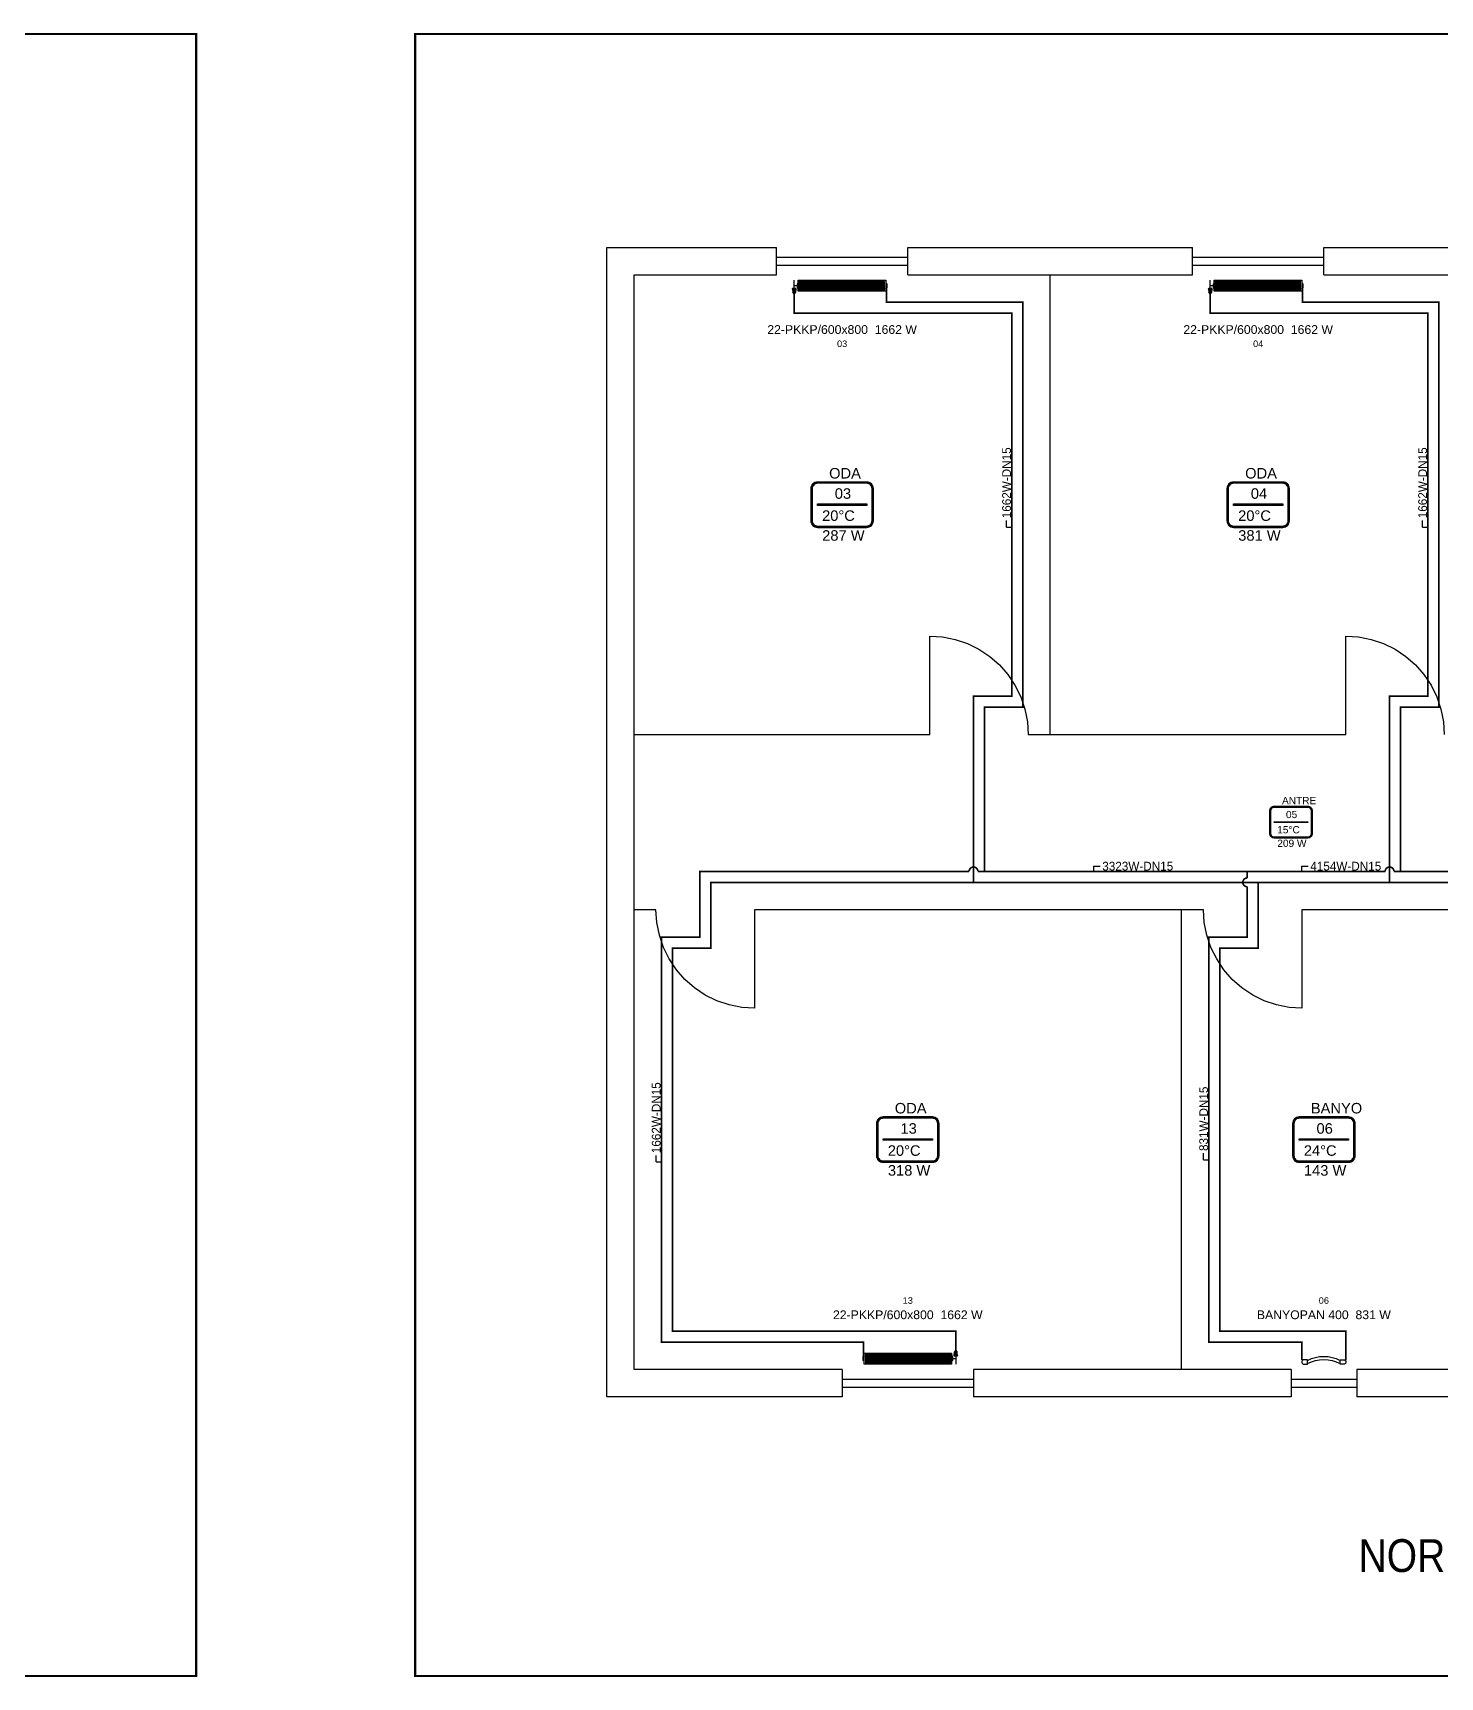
# Model space of a CAD drawing. Header units: centimetres. Extents: x -61 to 10101, y -10239 to 1521.
# Drawn here: x 3151 to 4436, y 19 to 1521 of the extents above; entities that cross this region are included whole.
import ezdxf
from ezdxf.enums import TextEntityAlignment as Align

# ---------------------------------------------------------------- set-up
doc = ezdxf.new("R2010")
doc.units = ezdxf.units.CM
doc.linetypes.add('DASHED', pattern=[1.524, 1.27, -0.254])
for name, color, linetype in [('MTY-ISIKAYBIMAHAL', 2, 'Continuous'), ('MTY-ISITMA-CAP', 41, 'Continuous'), ('MTY-RADYATÖR', 2, 'Continuous'), ('MTY-TEFRIS-CIKTI', 250, 'Continuous'), ('ROTAS-BASLIK', 7, 'Continuous'), ('ROTAS-ISITMA-CAP', 41, 'Continuous'), ('ROTAS-ISITMA-DONUS', 30, 'DASHED'), ('ROTAS-ISITMA-GIDIS', 10, 'Continuous'), ('ROTAS-MAHAL', 2, 'Continuous'), ('ROTAS-MASKE', 7, 'Continuous'), ('ROTAS-MIMARI-PENCERE', 4, 'Continuous'), ('ROTAS-MIMARI-TEMSILI', 8, 'Continuous'), ('ROTAS-PAFTA', 7, 'Continuous'), ('ROTAS-RADYATOR', 2, 'Continuous'), ('STM-ISITMA-CAP', 41, 'Continuous')]:
    doc.layers.add(name, color=color, linetype=linetype)
doc.styles.add('MTYCAP', font='wturkce.SHX', dxfattribs={"width": 0.65, "height": 20})
doc.styles.add('MTYCAPLT', font='arial.ttf', dxfattribs={"width": 0.65, "height": 1})
doc.styles.add('ROTAS', font='arial.ttf')

# ---------------------------------------------------------------- blocks, each defined once
blk = doc.blocks.new('MTY-RADYATOR Panel')
at = {"layer": 'MTY-RADYATÖR', "color": 15}
for p, q in [((-1.9, 8.2), (-1.4, 11.2)), ((-1.9, 8.2), (1.9, 8.2)), ((1.9, 8), (-1.9, 8)), ((-1.4, 11.2), (1.4, 11.2)), ((-1.3, 11.2), (-1.3, 8.2)), ((-1.1, 11.7), (1.1, 11.7)), ((-1.1, 7.2), (1.1, 7.2)), ((-0.7, 11.2), (-0.7, 8.2)), ((-0.6, 11.9), (0.6, 11.9)), ((0, 11.2), (0, 8.2)), ((0.6, 11.2), (0.6, 8.2)), ((1.3, 11.2), (1.3, 8.2)), ((1.9, 8.2), (1.4, 11.2)), ((3.4, 6.9), (3.8, 6.9)), ((3.4, 3.1), (3.4, 6.9)), ((3.4, 6.3), (3.8, 6.3)), ((3.4, 3.7), (3.8, 3.7)), ((3.4, 3.1), (3.8, 3.1)), ((3.8, 2.8), (3.8, 7.2)), ((3.8, 7.2), (4, 7.2)), ((3.8, 2.8), (4, 2.8)), ((4, 7.2), (4.4, 7.3)), ((4, 2.8), (4, 7.2)), ((4, 2.8), (4.4, 2.7)), ((105.3, 7.2), (104.9, 7.3)), ((105.3, 2.8), (104.9, 2.7)), ((105.3, 2.8), (105.3, 7.2)), ((105.5, 7.2), (105.3, 7.2)), ((105.5, 2.8), (105.3, 2.8)), ((105.5, 2.8), (105.5, 7.2)), ((105.9, 6.9), (105.5, 6.9)), ((105.9, 6.3), (105.5, 6.3)), ((105.9, 3.7), (105.5, 3.7)), ((105.9, 3.1), (105.5, 3.1)), ((105.9, 3.1), (105.9, 6.9))]:
    blk.add_line(p, q, dxfattribs=at)
at = {"layer": 'MTY-RADYATÖR', "color": 15, "ltscale": 0.3}
for p, q in [((0, 7.2), (0, 0)), ((3.8, 5), (0, 5))]:
    blk.add_line(p, q, dxfattribs=at)
at = {"layer": 'MTY-RADYATÖR'}
for p, q in [((5.7, 9), (5.7, 1)), ((6.7, 1), (6.7, 9)), ((7.2, 9), (7.2, 1)), ((8.2, 1), (8.2, 9)), ((8.7, 9), (8.7, 1)), ((9.7, 1), (9.7, 9)), ((10.2, 9), (10.2, 1)), ((11.2, 1), (11.2, 9)), ((11.7, 9), (11.7, 1)), ((12.7, 1), (12.7, 9)), ((13.2, 9), (13.2, 1)), ((14.2, 1), (14.2, 9)), ((14.7, 9), (14.7, 1)), ((15.7, 1), (15.7, 9)), ((16.2, 9), (16.2, 1)), ((17.2, 1), (17.2, 9)), ((17.7, 9), (17.7, 1)), ((18.7, 1), (18.7, 9)), ((19.2, 9), (19.2, 1)), ((20.2, 1), (20.2, 9)), ((20.7, 9), (20.7, 1)), ((21.7, 1), (21.7, 9)), ((22.2, 9), (22.2, 1)), ((23.2, 1), (23.2, 9)), ((23.7, 9), (23.7, 1)), ((24.7, 1), (24.7, 9)), ((25.2, 9), (25.2, 1)), ((26.2, 1), (26.2, 9)), ((26.7, 9), (26.7, 1)), ((27.7, 1), (27.7, 9)), ((28.2, 9), (28.2, 1)), ((29.2, 1), (29.2, 9)), ((29.7, 9), (29.7, 1)), ((30.7, 1), (30.7, 9)), ((31.2, 9), (31.2, 1)), ((32.2, 1), (32.2, 9)), ((32.7, 9), (32.7, 1)), ((33.7, 1), (33.7, 9)), ((34.2, 9), (34.2, 1)), ((35.2, 1), (35.2, 9)), ((35.7, 9), (35.7, 1)), ((36.7, 1), (36.7, 9)), ((37.2, 9), (37.2, 1)), ((38.2, 1), (38.2, 9)), ((38.7, 9), (38.7, 1)), ((39.7, 1), (39.7, 9)), ((40.2, 9), (40.2, 1)), ((41.2, 1), (41.2, 9)), ((41.7, 9), (41.7, 1)), ((42.7, 1), (42.7, 9)), ((43.2, 9), (43.2, 1)), ((44.2, 1), (44.2, 9)), ((44.7, 9), (44.7, 1)), ((45.7, 1), (45.7, 9)), ((46.2, 9), (46.2, 1)), ((47.2, 1), (47.2, 9)), ((47.7, 9), (47.7, 1)), ((48.7, 1), (48.7, 9)), ((49.2, 9), (49.2, 1)), ((50.2, 1), (50.2, 9)), ((50.7, 9), (50.7, 1)), ((51.7, 1), (51.7, 9)), ((52.2, 9), (52.2, 1)), ((53.2, 1), (53.2, 9)), ((53.7, 9), (53.7, 1)), ((54.7, 1), (54.7, 9)), ((55.2, 9), (55.2, 1)), ((56.2, 1), (56.2, 9)), ((56.7, 9), (56.7, 1)), ((57.7, 1), (57.7, 9)), ((58.2, 9), (58.2, 1)), ((59.2, 1), (59.2, 9)), ((59.7, 9), (59.7, 1)), ((60.7, 1), (60.7, 9)), ((61.2, 9), (61.2, 1)), ((62.2, 1), (62.2, 9)), ((62.7, 9), (62.7, 1)), ((63.7, 1), (63.7, 9)), ((64.2, 9), (64.2, 1)), ((65.2, 1), (65.2, 9)), ((65.7, 9), (65.7, 1)), ((66.7, 1), (66.7, 9)), ((67.2, 9), (67.2, 1)), ((68.2, 1), (68.2, 9)), ((68.7, 9), (68.7, 1)), ((69.7, 1), (69.7, 9)), ((70.2, 9), (70.2, 1)), ((71.2, 1), (71.2, 9)), ((71.7, 9), (71.7, 1)), ((72.7, 1), (72.7, 9)), ((73.2, 9), (73.2, 1)), ((74.2, 1), (74.2, 9)), ((74.7, 9), (74.7, 1)), ((75.7, 1), (75.7, 9)), ((76.2, 9), (76.2, 1)), ((77.2, 1), (77.2, 9)), ((77.7, 9), (77.7, 1)), ((78.7, 1), (78.7, 9)), ((79.2, 9), (79.2, 1)), ((80.2, 1), (80.2, 9)), ((80.7, 9), (80.7, 1)), ((81.7, 1), (81.7, 9)), ((82.2, 9), (82.2, 1)), ((83.2, 1), (83.2, 9)), ((83.7, 9), (83.7, 1)), ((84.7, 1), (84.7, 9)), ((85.2, 9), (85.2, 1)), ((86.2, 1), (86.2, 9)), ((86.7, 9), (86.7, 1)), ((87.7, 1), (87.7, 9)), ((88.2, 9), (88.2, 1)), ((89.2, 1), (89.2, 9)), ((89.7, 9), (89.7, 1)), ((90.7, 1), (90.7, 9)), ((91.2, 9), (91.2, 1)), ((92.2, 1), (92.2, 9)), ((92.7, 9), (92.7, 1)), ((93.7, 1), (93.7, 9)), ((94.2, 9), (94.2, 1)), ((95.2, 1), (95.2, 9)), ((95.7, 9), (95.7, 1)), ((96.7, 1), (96.7, 9)), ((97.2, 9), (97.2, 1)), ((98.2, 1), (98.2, 9)), ((98.7, 9), (98.7, 1)), ((99.7, 1), (99.7, 9)), ((100.2, 9), (100.2, 1)), ((101.2, 1), (101.2, 9)), ((101.7, 9), (101.7, 1)), ((102.7, 1), (102.7, 9))]:
    blk.add_line(p, q, dxfattribs=at)
at = {"layer": 'MTY-RADYATÖR', "color": 15}
blk.add_lwpolyline([(4.7, 0), (104.7, 0), (104.7, 10), (4.7, 10)], close=True, dxfattribs=at)
for centre, start, end in [((4.4, 7.5), 274, 350), ((4.4, 2.5), 10, 86), ((104.9, 7.5), 190, 266), ((104.9, 2.5), 94, 170)]:
    blk.add_arc(centre, 0.245, start, end, dxfattribs=at)
at = {"layer": 'MTY-RADYATÖR'}
for centre, start, end in [((6.2, 9), 0, 180), ((6.2, 1), 180, 0), ((7.7, 9), 0, 180), ((7.7, 1), 180, 0), ((9.2, 9), 0, 180), ((9.2, 1), 180, 0), ((10.7, 9), 0, 180), ((10.7, 1), 180, 0), ((12.2, 9), 0, 180), ((12.2, 1), 180, 0), ((13.7, 9), 0, 180), ((13.7, 1), 180, 0), ((15.2, 9), 0, 180), ((15.2, 1), 180, 0), ((16.7, 9), 0, 180), ((16.7, 1), 180, 0), ((18.2, 9), 0, 180), ((18.2, 1), 180, 0), ((19.7, 9), 0, 180), ((19.7, 1), 180, 0), ((21.2, 9), 0, 180), ((21.2, 1), 180, 0), ((22.7, 9), 0, 180), ((22.7, 1), 180, 0), ((24.2, 9), 0, 180), ((24.2, 1), 180, 0), ((25.7, 9), 0, 180), ((25.7, 1), 180, 0), ((27.2, 9), 0, 180), ((27.2, 1), 180, 0), ((28.7, 9), 0, 180), ((28.7, 1), 180, 0), ((30.2, 9), 0, 180), ((30.2, 1), 180, 0), ((31.7, 9), 0, 180), ((31.7, 1), 180, 0), ((33.2, 9), 0, 180), ((33.2, 1), 180, 0), ((34.7, 9), 0, 180), ((34.7, 1), 180, 0), ((36.2, 9), 0, 180), ((36.2, 1), 180, 0), ((37.7, 9), 0, 180), ((37.7, 1), 180, 0), ((39.2, 9), 0, 180), ((39.2, 1), 180, 0), ((40.7, 9), 0, 180), ((40.7, 1), 180, 0), ((42.2, 9), 0, 180), ((42.2, 1), 180, 0), ((43.7, 9), 0, 180), ((43.7, 1), 180, 0), ((45.2, 9), 0, 180), ((45.2, 1), 180, 0), ((46.7, 9), 0, 180), ((46.7, 1), 180, 0), ((48.2, 9), 0, 180), ((48.2, 1), 180, 0), ((49.7, 9), 0, 180), ((49.7, 1), 180, 0), ((51.2, 9), 0, 180), ((51.2, 1), 180, 0), ((52.7, 9), 0, 180), ((52.7, 1), 180, 0), ((54.2, 9), 0, 180), ((54.2, 1), 180, 0), ((55.7, 9), 0, 180), ((55.7, 1), 180, 0), ((57.2, 9), 0, 180), ((57.2, 1), 180, 0), ((58.7, 9), 0, 180), ((58.7, 1), 180, 0), ((60.2, 9), 0, 180), ((60.2, 1), 180, 0), ((61.7, 9), 0, 180), ((61.7, 1), 180, 0), ((63.2, 9), 0, 180), ((63.2, 1), 180, 0), ((64.7, 9), 0, 180), ((64.7, 1), 180, 0), ((66.2, 9), 0, 180), ((66.2, 1), 180, 0), ((67.7, 9), 0, 180), ((67.7, 1), 180, 0), ((69.2, 9), 0, 180), ((69.2, 1), 180, 0), ((70.7, 9), 0, 180), ((70.7, 1), 180, 0), ((72.2, 9), 0, 180), ((72.2, 1), 180, 0), ((73.7, 9), 0, 180), ((73.7, 1), 180, 0), ((75.2, 9), 0, 180), ((75.2, 1), 180, 0), ((76.7, 9), 0, 180), ((76.7, 1), 180, 0), ((78.2, 9), 0, 180), ((78.2, 1), 180, 0), ((79.7, 9), 0, 180), ((79.7, 1), 180, 0), ((81.2, 9), 0, 180), ((81.2, 1), 180, 0), ((82.7, 9), 0, 180), ((82.7, 1), 180, 0), ((84.2, 9), 0, 180), ((84.2, 1), 180, 0), ((85.7, 9), 0, 180), ((85.7, 1), 180, 0), ((87.2, 9), 0, 180), ((87.2, 1), 180, 0), ((88.7, 9), 0, 180), ((88.7, 1), 180, 0), ((90.2, 9), 0, 180), ((90.2, 1), 180, 0), ((91.7, 9), 0, 180), ((91.7, 1), 180, 0), ((93.2, 9), 0, 180), ((93.2, 1), 180, 0), ((94.7, 9), 0, 180), ((94.7, 1), 180, 0), ((96.2, 9), 0, 180), ((96.2, 1), 180, 0), ((97.7, 9), 0, 180), ((97.7, 1), 180, 0), ((99.2, 9), 0, 180), ((99.2, 1), 180, 0), ((100.7, 9), 0, 180), ((100.7, 1), 180, 0), ((102.2, 9), 0, 180), ((102.2, 1), 180, 0)]:
    blk.add_arc(centre, 0.5, start, end, dxfattribs=at)
at = {"layer": 'MTY-RADYATÖR', "color": 15}
for centre, major_axis, start_param, end_param in [((-1.1, 8), (0.584, 0.584), 2.161559, 3.926991), ((-0.6, 11), (0.584, 0.584), 0.785398, 2.161559), ((0.6, 11), (-0.584, 0.584), 4.121626, 5.497787), ((1.1, 8), (0.584, 0.584), 3.926991, 5.692422)]:
    blk.add_ellipse(centre, major_axis=major_axis, ratio=1, start_param=start_param, end_param=end_param, dxfattribs=at)
at = {"layer": 'MTY-RADYATÖR', "style": 'MTYCAPLT', "width": 0.65}
blk.add_attdef('RAD', text='', height=10, dxfattribs=at).set_placement((54.7, 22.5), align=Align.MIDDLE_CENTER)
at = {"layer": 'MTY-TEFRIS-CIKTI', "style": 'MTYCAPLT', "width": 0.65}
blk.add_attdef('NO', text='', height=6, dxfattribs=at).set_placement((54.7, 35), align=Align.MIDDLE_CENTER)
blk = doc.blocks.new('MTY-RADYATOR Banyopan')
at = {"layer": 'MTY-RADYATÖR', "color": 15}
for points in [[(-3, 0), (0, 0), (0, 3), (-3, 3, 0.414214), (-4, 2), (-4, 1, 0.414214)], [(27, 0), (24, 0), (24, 3), (27, 3, -0.414214), (28, 2), (28, 1, -0.414214)]]:
    blk.add_lwpolyline(points, format="xyb", close=True, dxfattribs=at)
at = {"layer": 'MTY-RADYATÖR'}
for centre, radius, start, end in [((12, -20.6), 26.2, 62.7637, 117.2363), ((12, -22.1), 25.4, 61.8807, 118.1193)]:
    blk.add_arc(centre, radius, start, end, dxfattribs=at)
at = {"layer": 'MTY-RADYATÖR', "style": 'MTYCAPLT', "width": 0.65}
blk.add_attdef('RAD', text='', height=10, dxfattribs=at).set_placement((12, 18), align=Align.MIDDLE_CENTER)
at = {"layer": 'MTY-TEFRIS-CIKTI', "style": 'MTYCAPLT', "width": 0.65}
blk.add_attdef('NO', text='', height=6, dxfattribs=at).set_placement((12, 30), align=Align.MIDDLE_CENTER)
blk = doc.blocks.new('MTY-RADYATOR CAP')
at = {"layer": 'MTY-ISITMA-CAP'}
for q in [(0.75, 0.6), (0, 0)]:
    blk.add_line((0, 0.6), q, dxfattribs=at)
at = {"layer": 'STM-ISITMA-CAP', "lineweight": -3, "style": 'MTYCAP', "width": 0.65}
blk.add_attdef('SCCP_001', (1, 0.1), '', height=1, dxfattribs=at)
blk = doc.blocks.new('MTY-RADYATOR MAHAL')
at = {"layer": 'MTY-ISIKAYBIMAHAL', "color": 2}
for points in [[(-35.7, 18.4), (-35.7, -18.4, 0.414214), (-28.2, -25.9), (28.2, -25.9, 0.414214), (35.7, -18.4), (35.7, 18.4, 0.414214), (28.2, 25.9), (-28.2, 25.9, 0.414214)], [(-34.2, 18.4), (-34.2, -18.4, 0.414214), (-28.2, -24.4), (28.2, -24.4, 0.414214), (34.2, -18.4), (34.2, 18.4, 0.414214), (28.2, 24.4), (-28.2, 24.4, 0.414214)]]:
    blk.add_lwpolyline(points, format="xyb", close=True, dxfattribs=at)
at = {"layer": 'MTY-ISIKAYBIMAHAL', "color": 4}
for points in [[(-35.2, 18.4), (-35.2, -18.4, 0.414214), (-28.2, -25.4), (28.2, -25.4, 0.414214), (35.2, -18.4), (35.2, 18.4, 0.414214), (28.2, 25.4), (-28.2, 25.4, 0.414214)], [(-34.7, 18.4), (-34.7, -18.4, 0.414214), (-28.2, -24.9), (28.2, -24.9, 0.414214), (34.7, -18.4), (34.7, 18.4, 0.414214), (28.2, 24.9), (-28.2, 24.9, 0.414214)]]:
    blk.add_lwpolyline(points, format="xyb", close=True, dxfattribs=at)
at = {"layer": 'MTY-ISIKAYBIMAHAL', "color": 2}
blk.add_lwpolyline([(-28.2, 0.8), (28.2, 0.8), (28.2, -0.8), (-28.2, -0.8)], close=True, dxfattribs=at)
at = {"layer": 'MTY-ISIKAYBIMAHAL', "color": 1, "style": 'MTYCAPLT', "width": 0.65}
for tag, p in [('MAHAL_001', (-14.9, 29.8)), ('NO_001', (-8.3, 6.7))]:
    blk.add_attdef(tag, p, '', height=12, rotation=360, dxfattribs=at)
at = {"layer": 'MTY-ISIKAYBIMAHAL', "color": 4, "style": 'MTYCAPLT', "width": 0.65}
for tag, p in [('DERECE_001', (-22.8, -18.5)), ('ISIKAYBI_001', (-22.7, -41.1))]:
    blk.add_attdef(tag, p, '', height=12, rotation=360, dxfattribs=at)
blk.add_attdef('ALAN', text='', height=12, rotation=360, dxfattribs=at).set_placement((0, -50), align=Align.MIDDLE_CENTER)

msp = doc.modelspace()

# ---------------------------------------------------------------- linework, layer by layer
at = {"layer": 'ROTAS-ISITMA-DONUS', "ltscale": 0.4, "const_width": 1.5}
for points in [[(4020, 755), (4020, 905), (4055, 905), (4055, 1275), (3930.6, 1275), (3930.6, 1287.7)], [(4400, 755), (4400, 905), (4435, 905), (4435, 1275), (4310.6, 1275), (4310.6, 1287.7)]]:
    msp.add_lwpolyline(points, dxfattribs=at)
for points in [[(4852.2, 360), (4815.2, 360), (4815.2, 335), (4495, 335), (4495, 685), (4530, 685), (4530, 741, 1), (4530, 749), (4530, 755), (4394, 755, 1), (4386, 755), (4014, 755, 1), (4006, 755), (3760, 755), (3760, 695), (3725, 695), (3725, 325), (3909.4, 325), (3909.4, 312.3)], [(4260, 755), (4260, 750), (4260, 749, 1), (4260, 741), (4260, 695), (4225, 695), (4225, 325), (4310, 325), (4310, 308.8)]]:
    msp.add_lwpolyline(points, format="xyb", dxfattribs=at)
at = {"layer": 'ROTAS-ISITMA-GIDIS', "const_width": 1.5}
for points in [[(4010, 745), (4010, 750), (4010, 915), (4045, 915), (4045, 1265), (3846.2, 1265), (3846.2, 1283)], [(4390, 745), (4390, 750), (4390, 915), (4425, 915), (4425, 1265), (4226.2, 1265), (4226.2, 1283)], [(4852.2, 350), (4825.2, 350), (4825.2, 325), (4485, 325), (4485, 695), (4520, 695), (4520, 745), (3770, 745), (3770, 685), (3735, 685), (3735, 335), (3993.8, 335), (3993.8, 317)], [(4270, 745), (4270, 685), (4235, 685), (4235, 335), (4350, 335), (4350, 308.8)]]:
    msp.add_lwpolyline(points, dxfattribs=at)
at = {"layer": 'ROTAS-MIMARI-PENCERE'}
for points in [[(3830, 1300), (3830, 1325)], [(3950, 1300), (3950, 1325)], [(4210, 1300), (4210, 1325)], [(4330, 1300), (4330, 1325)], [(3830, 1316.2), (3950, 1316.2)], [(3830, 1308.8), (3950, 1308.8)], [(4210, 1316.2), (4330, 1316.2)], [(4210, 1308.8), (4330, 1308.8)], [(3890, 300), (3890, 275)], [(3890, 291.2), (4010, 291.2)], [(4010, 300), (4010, 275)], [(4300, 300), (4300, 275)], [(4300, 291.2), (4360, 291.2)], [(4360, 300), (4360, 275)], [(3890, 283.8), (4010, 283.8)], [(4300, 283.8), (4360, 283.8)]]:
    msp.add_lwpolyline(points, dxfattribs=at)
at = {"layer": 'ROTAS-MIMARI-TEMSILI'}
for points in [[(3890, 275), (3675, 275), (3675, 1325), (3830, 1325)], [(3950, 1325), (4210, 1325)], [(4330, 1325), (4551.7, 1325)], [(3700, 880), (3700, 1300)], [(3700, 1300), (3830, 1300)], [(3950, 1300), (4080, 1300)], [(4080, 1300), (4210, 1300)], [(4080, 880), (4080, 1300)], [(4330, 1300), (4460, 1300)], [(3970, 880), (3970, 970)], [(3970, 970), (3981.7, 969.2), (3993.3, 966.9), (4004.4, 963.1), (4015, 957.9), (4024.8, 951.4), (4033.6, 943.6), (4041.4, 934.8), (4047.9, 925), (4053.1, 914.4), (4056.9, 903.3), (4059.2, 891.7), (4060, 880)], [(4350, 880), (4350, 970)], [(4350, 970), (4361.7, 969.2), (4373.3, 966.9), (4384.4, 963.1), (4395, 957.9), (4404.8, 951.4), (4413.6, 943.6), (4421.4, 934.8), (4427.9, 925), (4433.1, 914.4), (4436.9, 903.3), (4439.2, 891.7), (4440, 880)], [(3700, 720), (3700, 880)], [(3700, 880), (3970, 880)], [(4060, 880), (4080, 880)], [(4080, 880), (4350, 880)], [(3700, 300), (3700, 720)], [(3720, 720), (3700, 720)], [(3810, 630), (3798.3, 630.8), (3786.7, 633.1), (3775.6, 636.9), (3765, 642.1), (3755.2, 648.6), (3746.4, 656.4), (3738.6, 665.2), (3732.1, 675), (3726.9, 685.6), (3723.1, 696.7), (3720.8, 708.3), (3720, 720)], [(4200, 720), (3810, 720)], [(3810, 720), (3810, 630)], [(4200, 300), (4200, 720)], [(4220, 720), (4200, 720)], [(4310, 630), (4298.3, 630.8), (4286.7, 633.1), (4275.6, 636.9), (4265, 642.1), (4255.2, 648.6), (4246.4, 656.4), (4238.6, 665.2), (4232.1, 675), (4226.9, 685.6), (4223.1, 696.7), (4220.8, 708.3), (4220, 720)], [(4460, 720), (4310, 720)], [(4310, 720), (4310, 630)], [(3890, 300), (3700, 300)], [(4200, 300), (4010, 300)], [(4300, 300), (4200, 300)], [(4460, 300), (4360, 300)], [(4300, 275), (4010, 275)], [(4620, 275), (4360, 275)]]:
    msp.add_lwpolyline(points, dxfattribs=at)
at = {"layer": 'ROTAS-PAFTA', "const_width": 2}
msp.add_lwpolyline([(100, 20), (3300, 20), (3300, 1520), (100, 1520)], close=True, dxfattribs=at)

# ---------------------------------------------------------------- texts
at = {"layer": 'ROTAS-BASLIK', "style": 'ROTAS', "width": 0.85}
msp.add_text('NORMAL KATLAR (1-2-3-4-5. KAT TİPİK) RADYATÖR TESİSATI PLANI.........ÖLÇEK: 1 / 50', height=30, dxfattribs=at).set_placement((5100, 130), align=Align.MIDDLE_CENTER)

# ---------------------------------------------------------------- next in the draw order: wipeouts: each hides what was drawn before it
for points in [[(3830.8, 1244), (3945.2, 1244), (3945.2, 1256), (3830.8, 1256)], [(4210.8, 1244), (4325.2, 1244), (4325.2, 1256), (4210.8, 1256)], [(3918.8, 1042.8), (3918.8, 1123.6), (3861.2, 1123.6), (3861.2, 1042.8)], [(4043, 1066.6), (4043, 1113.4), (4032.6, 1113.4), (4032.6, 1066.6)], [(4298.8, 1042.8), (4298.8, 1123.6), (4241.2, 1123.6), (4241.2, 1042.8)], [(4423, 1066.6), (4423, 1113.4), (4412.6, 1113.4), (4412.6, 1066.6)], [(4116.6, 757), (4163.4, 757), (4163.4, 767.4), (4116.6, 767.4)], [(4306.6, 757), (4353.4, 757), (4353.4, 767.4), (4306.6, 767.4)], [(3978.8, 462.8), (3978.8, 543.6), (3921.2, 543.6), (3921.2, 462.8)], [(4358.8, 462.8), (4358.8, 543.6), (4301.2, 543.6), (4301.2, 462.8)], [(3723, 486.6), (3723, 533.4), (3712.6, 533.4), (3712.6, 486.6)], [(4223, 488.6), (4223, 531.4), (4212.6, 531.4), (4212.6, 488.6)], [(3890.8, 344), (4005.2, 344), (4005.2, 356), (3890.8, 356)], [(4280.4, 344), (4375.6, 344), (4375.6, 356), (4280.4, 356)]]:
    msp.add_wipeout(points).dxf.layer = 'ROTAS-MASKE'

# ---------------------------------------------------------------- next in the draw order: block references
at = {"layer": 'ROTAS-ISITMA-CAP'}
ref = msp.add_blockref('MTY-RADYATOR CAP', (4045, 1069.6), dxfattribs=dict(at, xscale=8, yscale=8, rotation=90))
ref.add_attrib('SCCP_001', '1662W-DN15', (4044.2, 1077.6), dxfattribs={"layer": 'STM-ISITMA-CAP', "height": 8, "rotation": 90, "style": 'MTYCAP'})
ref = msp.add_blockref('MTY-RADYATOR CAP', (4425, 1069.6), dxfattribs=dict(at, xscale=8, yscale=8, rotation=90))
ref.add_attrib('SCCP_001', '1662W-DN15', (4424.2, 1077.6), dxfattribs={"layer": 'STM-ISITMA-CAP', "height": 8, "rotation": 90, "style": 'MTYCAP'})
ref = msp.add_blockref('MTY-RADYATOR CAP', (4119.6, 755), dxfattribs=dict(at, xscale=8, yscale=8))
ref.add_attrib('SCCP_001', '3323W-DN15', (4127.6, 755.8), dxfattribs={"layer": 'STM-ISITMA-CAP', "height": 8, "style": 'MTYCAP'})
ref = msp.add_blockref('MTY-RADYATOR CAP', (4309.6, 755), dxfattribs=dict(at, xscale=8, yscale=8))
ref.add_attrib('SCCP_001', '4154W-DN15', (4317.6, 755.8), dxfattribs={"layer": 'STM-ISITMA-CAP', "height": 8, "style": 'MTYCAP'})
ref = msp.add_blockref('MTY-RADYATOR CAP', (3725, 489.6), dxfattribs=dict(at, xscale=8, yscale=8, rotation=90))
ref.add_attrib('SCCP_001', '1662W-DN15', (3724.2, 497.6), dxfattribs={"layer": 'STM-ISITMA-CAP', "height": 8, "rotation": 90, "style": 'MTYCAP'})
ref = msp.add_blockref('MTY-RADYATOR CAP', (4225, 491.6), dxfattribs=dict(at, xscale=8, yscale=8, rotation=90))
ref.add_attrib('SCCP_001', '831W-DN15', (4224.2, 499.6), dxfattribs={"layer": 'STM-ISITMA-CAP', "height": 8, "rotation": 90, "style": 'MTYCAP'})
at = {"layer": 'ROTAS-MAHAL'}
ref = msp.add_blockref('MTY-RADYATOR MAHAL', (3890, 1090), dxfattribs=dict(at, xscale=0.8, yscale=0.8))
ref.add_attrib('DERECE_001', '20°C', (3871.7, 1075.2), dxfattribs={"layer": 'MTY-ISIKAYBIMAHAL', "color": 4, "height": 9.6, "rotation": 360, "style": 'MTYCAPLT'})
ref.add_attrib('MAHAL_001', 'ODA', (3878.1, 1113.9), dxfattribs={"layer": 'MTY-ISIKAYBIMAHAL', "color": 1, "height": 9.6, "rotation": 360, "style": 'MTYCAPLT'})
ref.add_attrib('ISIKAYBI_001', '287 W', (3871.8, 1057.1), dxfattribs={"layer": 'MTY-ISIKAYBIMAHAL', "color": 4, "height": 9.6, "rotation": 360, "style": 'MTYCAPLT'})
ref.add_attrib('NO_001', '03', (3883.3, 1095.4), dxfattribs={"layer": 'MTY-ISIKAYBIMAHAL', "color": 1, "height": 9.6, "rotation": 360, "style": 'MTYCAPLT'})
ref = msp.add_blockref('MTY-RADYATOR MAHAL', (4270, 1090), dxfattribs=dict(at, xscale=0.8, yscale=0.8))
ref.add_attrib('DERECE_001', '20°C', (4251.7, 1075.2), dxfattribs={"layer": 'MTY-ISIKAYBIMAHAL', "color": 4, "height": 9.6, "rotation": 360, "style": 'MTYCAPLT'})
ref.add_attrib('MAHAL_001', 'ODA', (4258.1, 1113.9), dxfattribs={"layer": 'MTY-ISIKAYBIMAHAL', "color": 1, "height": 9.6, "rotation": 360, "style": 'MTYCAPLT'})
ref.add_attrib('ISIKAYBI_001', '381 W', (4251.8, 1057.1), dxfattribs={"layer": 'MTY-ISIKAYBIMAHAL', "color": 4, "height": 9.6, "rotation": 360, "style": 'MTYCAPLT'})
ref.add_attrib('NO_001', '04', (4263.3, 1095.4), dxfattribs={"layer": 'MTY-ISIKAYBIMAHAL', "color": 1, "height": 9.6, "rotation": 360, "style": 'MTYCAPLT'})
ref = msp.add_blockref('MTY-RADYATOR MAHAL', (3950, 510), dxfattribs=dict(at, xscale=0.8, yscale=0.8))
ref.add_attrib('DERECE_001', '20°C', (3931.7, 495.2), dxfattribs={"layer": 'MTY-ISIKAYBIMAHAL', "color": 4, "height": 9.6, "rotation": 360, "style": 'MTYCAPLT'})
ref.add_attrib('MAHAL_001', 'ODA', (3938.1, 533.9), dxfattribs={"layer": 'MTY-ISIKAYBIMAHAL', "color": 1, "height": 9.6, "rotation": 360, "style": 'MTYCAPLT'})
ref.add_attrib('ISIKAYBI_001', '318 W', (3931.8, 477.1), dxfattribs={"layer": 'MTY-ISIKAYBIMAHAL', "color": 4, "height": 9.6, "rotation": 360, "style": 'MTYCAPLT'})
ref.add_attrib('NO_001', '13', (3943.3, 515.4), dxfattribs={"layer": 'MTY-ISIKAYBIMAHAL', "color": 1, "height": 9.6, "rotation": 360, "style": 'MTYCAPLT'})
ref = msp.add_blockref('MTY-RADYATOR MAHAL', (4330, 510), dxfattribs=dict(at, xscale=0.8, yscale=0.8))
ref.add_attrib('DERECE_001', '24°C', (4311.7, 495.2), dxfattribs={"layer": 'MTY-ISIKAYBIMAHAL', "color": 4, "height": 9.6, "rotation": 360, "style": 'MTYCAPLT'})
ref.add_attrib('MAHAL_001', 'BANYO', (4318.1, 533.9), dxfattribs={"layer": 'MTY-ISIKAYBIMAHAL', "color": 1, "height": 9.6, "rotation": 360, "style": 'MTYCAPLT'})
ref.add_attrib('ISIKAYBI_001', '143 W', (4311.8, 477.1), dxfattribs={"layer": 'MTY-ISIKAYBIMAHAL', "color": 4, "height": 9.6, "rotation": 360, "style": 'MTYCAPLT'})
ref.add_attrib('NO_001', '06', (4323.3, 515.4), dxfattribs={"layer": 'MTY-ISIKAYBIMAHAL', "color": 1, "height": 9.6, "rotation": 360, "style": 'MTYCAPLT'})

# ---------------------------------------------------------------- next in the draw order: wipeouts: each hides what was drawn before it
for points in [[(3883.4, 1232.5), (3893.6, 1232.5), (3893.6, 1241.5), (3883.4, 1241.5)], [(4263.4, 1232.5), (4273.6, 1232.5), (4273.6, 1241.5), (4263.4, 1241.5)], [(3943.4, 358.5), (3953.6, 358.5), (3953.6, 367.5), (3943.4, 367.5)], [(4323.4, 358.5), (4333.6, 358.5), (4333.6, 367.5), (4323.4, 367.5)]]:
    msp.add_wipeout(points).dxf.layer = 'ROTAS-MASKE'

# ---------------------------------------------------------------- next in the draw order: block references
at = {"layer": 'ROTAS-RADYATOR'}
ref = msp.add_blockref('MTY-RADYATOR Panel', (3846.2, 1295), dxfattribs=dict(at, xscale=-0.8, rotation=180))
ref.add_attrib('RAD', '22-PKKP/600x800  1662 W', dxfattribs={"layer": 'MTY-RADYATÖR', "height": 8, "style": 'MTYCAPLT'}).set_placement((3890, 1250), align=Align.MIDDLE_CENTER)
ref.add_attrib('NO', '03', dxfattribs={"layer": 'MTY-TEFRIS-CIKTI', "height": 6, "style": 'MTYCAPLT'}).set_placement((3890, 1237), align=Align.MIDDLE_CENTER)
ref = msp.add_blockref('MTY-RADYATOR Panel', (4226.2, 1295), dxfattribs=dict(at, xscale=-0.8, rotation=180))
ref.add_attrib('RAD', '22-PKKP/600x800  1662 W', dxfattribs={"layer": 'MTY-RADYATÖR', "height": 8, "style": 'MTYCAPLT'}).set_placement((4270, 1250), align=Align.MIDDLE_CENTER)
ref.add_attrib('NO', '04', dxfattribs={"layer": 'MTY-TEFRIS-CIKTI', "height": 6, "style": 'MTYCAPLT'}).set_placement((4270, 1237), align=Align.MIDDLE_CENTER)
ref = msp.add_blockref('MTY-RADYATOR Panel', (3993.8, 305), dxfattribs=dict(at, xscale=-0.8))
ref.add_attrib('RAD', '22-PKKP/600x800  1662 W', dxfattribs={"layer": 'MTY-RADYATÖR', "height": 8, "style": 'MTYCAPLT'}).set_placement((3950, 350), align=Align.MIDDLE_CENTER)
ref.add_attrib('NO', '13', dxfattribs={"layer": 'MTY-TEFRIS-CIKTI', "height": 6, "style": 'MTYCAPLT'}).set_placement((3950, 363), align=Align.MIDDLE_CENTER)
ref = msp.add_blockref('MTY-RADYATOR Banyopan', (4345, 305), dxfattribs=dict(at, xscale=-1.25, yscale=1.25))
ref.add_attrib('RAD', 'BANYOPAN 400  831 W', dxfattribs={"layer": 'MTY-RADYATÖR', "height": 8, "style": 'MTYCAPLT'}).set_placement((4330, 350), align=Align.MIDDLE_CENTER)
ref.add_attrib('NO', '06', dxfattribs={"layer": 'MTY-TEFRIS-CIKTI', "height": 6, "style": 'MTYCAPLT'}).set_placement((4330, 363), align=Align.MIDDLE_CENTER)

# ---------------------------------------------------------------- next in the draw order: wipeouts: each hides what was drawn before it
msp.add_wipeout([(4319.8, 767.5), (4319.8, 823.1), (4280.2, 823.1), (4280.2, 767.5)]).dxf.layer = 'ROTAS-MASKE'

# ---------------------------------------------------------------- next in the draw order: linework, layer by layer
at = {"layer": 'ROTAS-PAFTA', "const_width": 2}
msp.add_lwpolyline([(3500, 20), (6700, 20), (6700, 1520), (3500, 1520)], close=True, dxfattribs=at)

# ---------------------------------------------------------------- next in the draw order: block references
at = {"layer": 'ROTAS-MAHAL'}
ref = msp.add_blockref('MTY-RADYATOR MAHAL', (4300, 800), dxfattribs=dict(at, xscale=0.55, yscale=0.55))
ref.add_attrib('DERECE_001', '15°C', (4287.4, 789.8), dxfattribs={"layer": 'MTY-ISIKAYBIMAHAL', "color": 4, "height": 6.6, "rotation": 360, "style": 'MTYCAPLT'})
ref.add_attrib('MAHAL_001', 'ANTRE', (4291.8, 816.4), dxfattribs={"layer": 'MTY-ISIKAYBIMAHAL', "color": 1, "height": 6.6, "rotation": 360, "style": 'MTYCAPLT'})
ref.add_attrib('ISIKAYBI_001', '209 W', (4287.5, 777.4), dxfattribs={"layer": 'MTY-ISIKAYBIMAHAL', "color": 4, "height": 6.6, "rotation": 360, "style": 'MTYCAPLT'})
ref.add_attrib('NO_001', '05', (4295.4, 803.7), dxfattribs={"layer": 'MTY-ISIKAYBIMAHAL', "color": 1, "height": 6.6, "rotation": 360, "style": 'MTYCAPLT'})

doc.saveas('drawing.dxf')
